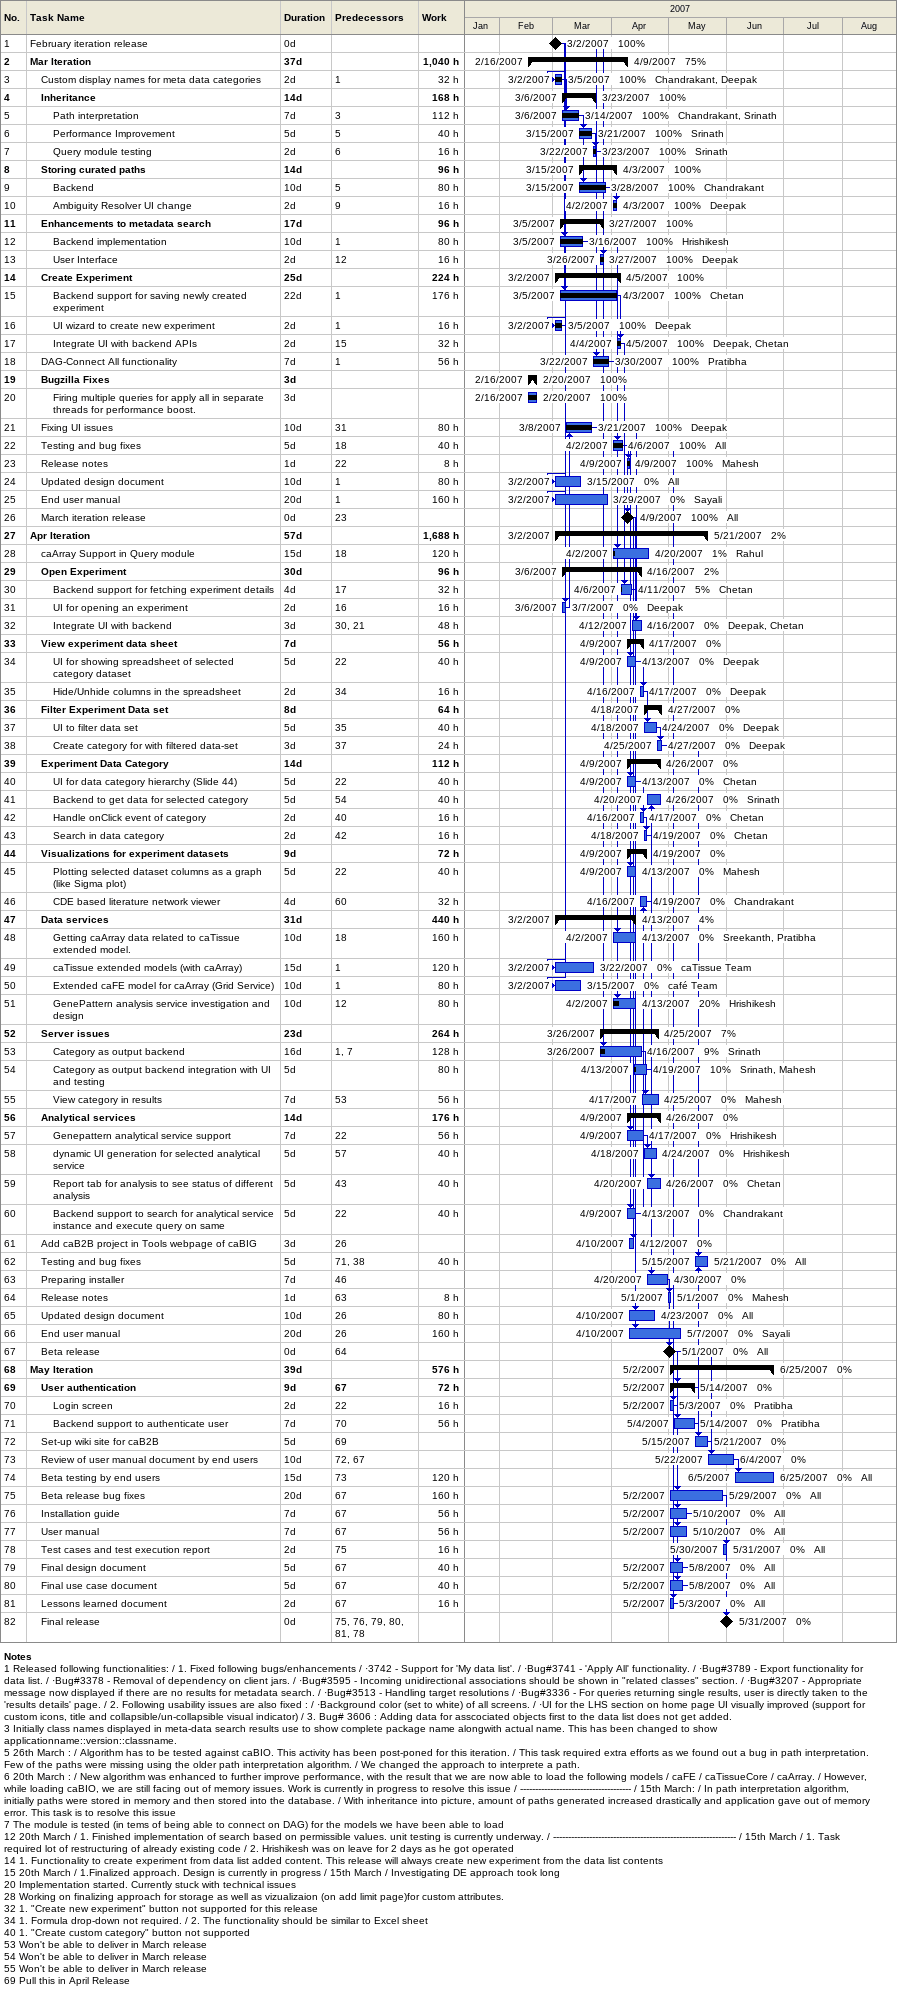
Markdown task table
| ID | Level | Task | Duration | Start | Finish | Predecessors | Resources | % complete | Work (h) |
|---|---|---|---|---|---|---|---|---|---|
| 1 | 1 | February iteration release | 0d | 2007-03-02 | 2007-03-02 |  |  | 100 |  |
| 2 | 1 | **Mar Iteration** | 37d | 2007-02-16 | 2007-04-09 |  |  | 75 | 1040 |
| 3 | 2 | Custom display names for meta data categories | 2d | 2007-03-02 | 2007-03-05 | 1 | Chandrakant, Deepak | 100 | 32 |
| 4 | 2 | **Inheritance** | 14d | 2007-03-06 | 2007-03-23 |  |  | 100 | 168 |
| 5 | 3 | Path interpretation | 7d | 2007-03-06 | 2007-03-14 | 3 | Chandrakant, Srinath | 100 | 112 |
| 6 | 3 | Performance Improvement | 5d | 2007-03-15 | 2007-03-21 | 5 | Srinath | 100 | 40 |
| 7 | 3 | Query module testing | 2d | 2007-03-22 | 2007-03-23 | 6 | Srinath | 100 | 16 |
| 8 | 2 | **Storing curated paths** | 14d | 2007-03-15 | 2007-04-03 |  |  | 100 | 96 |
| 9 | 3 | Backend | 10d | 2007-03-15 | 2007-03-28 | 5 | Chandrakant | 100 | 80 |
| 10 | 3 | Ambiguity Resolver UI change | 2d | 2007-04-02 | 2007-04-03 | 9 | Deepak | 100 | 16 |
| 11 | 2 | **Enhancements to metadata search** | 17d | 2007-03-05 | 2007-03-27 |  |  | 100 | 96 |
| 12 | 3 | Backend implementation | 10d | 2007-03-05 | 2007-03-16 | 1 | Hrishikesh | 100 | 80 |
| 13 | 3 | User Interface | 2d | 2007-03-26 | 2007-03-27 | 12 | Deepak | 100 | 16 |
| 14 | 2 | **Create Experiment** | 25d | 2007-03-02 | 2007-04-05 |  |  | 100 | 224 |
| 15 | 3 | Backend support for saving newly created experiment | 22d | 2007-03-05 | 2007-04-03 | 1 | Chetan | 100 | 176 |
| 16 | 3 | UI wizard to create new experiment | 2d | 2007-03-02 | 2007-03-05 | 1 | Deepak | 100 | 16 |
| 17 | 3 | Integrate UI with backend APIs | 2d | 2007-04-04 | 2007-04-05 | 15 | Deepak, Chetan | 100 | 32 |
| 18 | 2 | DAG-Connect All functionality | 7d | 2007-03-22 | 2007-03-30 | 1 | Pratibha | 100 | 56 |
| 19 | 2 | **Bugzilla Fixes** | 3d | 2007-02-16 | 2007-02-20 |  |  | 100 |  |
| 20 | 3 | Firing multiple queries for apply all in separate threads for performance boost. | 3d | 2007-02-16 | 2007-02-20 |  |  | 100 |  |
| 21 | 2 | Fixing UI issues | 10d | 2007-03-08 | 2007-03-21 | 31 | Deepak | 100 | 80 |
| 22 | 2 | Testing and bug fixes | 5d | 2007-04-02 | 2007-04-06 | 18 | All | 100 | 40 |
| 23 | 2 | Release notes | 1d | 2007-04-09 | 2007-04-09 | 22 | Mahesh | 100 | 8 |
| 24 | 2 | Updated design document | 10d | 2007-03-02 | 2007-03-15 | 1 | All | 0 | 80 |
| 25 | 2 | End user manual | 20d | 2007-03-02 | 2007-03-29 | 1 | Sayali | 0 | 160 |
| 26 | 2 | March iteration release | 0d | 2007-04-09 | 2007-04-09 | 23 | All | 100 |  |
| 27 | 1 | **Apr Iteration** | 57d | 2007-03-02 | 2007-05-21 |  |  | 2 | 1688 |
| 28 | 2 | caArray Support in Query module | 15d | 2007-04-02 | 2007-04-20 | 18 | Rahul | 1 | 120 |
| 29 | 2 | **Open Experiment** | 30d | 2007-03-06 | 2007-04-16 |  |  | 2 | 96 |
| 30 | 3 | Backend support for fetching experiment details | 4d | 2007-04-06 | 2007-04-11 | 17 | Chetan | 5 | 32 |
| 31 | 3 | UI for opening an experiment | 2d | 2007-03-06 | 2007-03-07 | 16 | Deepak | 0 | 16 |
| 32 | 3 | Integrate UI with backend | 3d | 2007-04-12 | 2007-04-16 | 30, 21 | Deepak, Chetan | 0 | 48 |
| 33 | 2 | **View experiment data sheet** | 7d | 2007-04-09 | 2007-04-17 |  |  | 0 | 56 |
| 34 | 3 | UI for showing spreadsheet of selected category dataset | 5d | 2007-04-09 | 2007-04-13 | 22 | Deepak | 0 | 40 |
| 35 | 3 | Hide/Unhide columns in the spreadsheet | 2d | 2007-04-16 | 2007-04-17 | 34 | Deepak | 0 | 16 |
| 36 | 2 | **Filter Experiment Data set** | 8d | 2007-04-18 | 2007-04-27 |  |  | 0 | 64 |
| 37 | 3 | UI to filter data set | 5d | 2007-04-18 | 2007-04-24 | 35 | Deepak | 0 | 40 |
| 38 | 3 | Create category for with filtered data-set | 3d | 2007-04-25 | 2007-04-27 | 37 | Deepak | 0 | 24 |
| 39 | 2 | **Experiment Data Category** | 14d | 2007-04-09 | 2007-04-26 |  |  | 0 | 112 |
| 40 | 3 | UI for data category hierarchy (Slide 44) | 5d | 2007-04-09 | 2007-04-13 | 22 | Chetan | 0 | 40 |
| 41 | 3 | Backend to get data for selected category | 5d | 2007-04-20 | 2007-04-26 | 54 | Srinath | 0 | 40 |
| 42 | 3 | Handle onClick event of category | 2d | 2007-04-16 | 2007-04-17 | 40 | Chetan | 0 | 16 |
| 43 | 3 | Search in data category | 2d | 2007-04-18 | 2007-04-19 | 42 | Chetan | 0 | 16 |
| 44 | 2 | **Visualizations for experiment datasets** | 9d | 2007-04-09 | 2007-04-19 |  |  | 0 | 72 |
| 45 | 3 | Plotting selected dataset columns as a graph (like Sigma plot) | 5d | 2007-04-09 | 2007-04-13 | 22 | Mahesh | 0 | 40 |
| 46 | 3 | CDE based literature network viewer | 4d | 2007-04-16 | 2007-04-19 | 60 | Chandrakant | 0 | 32 |
| 47 | 2 | **Data services** | 31d | 2007-03-02 | 2007-04-13 |  |  | 4 | 440 |
| 48 | 3 | Getting caArray data related to caTissue extended model. | 10d | 2007-04-02 | 2007-04-13 | 18 | Sreekanth, Pratibha | 0 | 160 |
| 49 | 3 | caTissue extended models (with caArray) | 15d | 2007-03-02 | 2007-03-22 | 1 | caTissue Team | 0 | 120 |
| 50 | 3 | Extended caFE model for caArray (Grid Service) | 10d | 2007-03-02 | 2007-03-15 | 1 | café Team | 0 | 80 |
| 51 | 3 | GenePattern analysis service investigation and design | 10d | 2007-04-02 | 2007-04-13 | 12 | Hrishikesh | 20 | 80 |
| 52 | 2 | **Server issues** | 23d | 2007-03-26 | 2007-04-25 |  |  | 7 | 264 |
| 53 | 3 | Category as output backend | 16d | 2007-03-26 | 2007-04-16 | 1, 7 | Srinath | 9 | 128 |
| 54 | 3 | Category as output backend integration with UI and testing | 5d | 2007-04-13 | 2007-04-19 |  | Srinath, Mahesh | 10 | 80 |
| 55 | 3 | View category in results | 7d | 2007-04-17 | 2007-04-25 | 53 | Mahesh | 0 | 56 |
| 56 | 2 | **Analytical services** | 14d | 2007-04-09 | 2007-04-26 |  |  | 0 | 176 |
| 57 | 3 | Genepattern analytical service support | 7d | 2007-04-09 | 2007-04-17 | 22 | Hrishikesh | 0 | 56 |
| 58 | 3 | dynamic UI generation for selected analytical service | 5d | 2007-04-18 | 2007-04-24 | 57 | Hrishikesh | 0 | 40 |
| 59 | 3 | Report tab for analysis to see status of different analysis | 5d | 2007-04-20 | 2007-04-26 | 43 | Chetan | 0 | 40 |
| 60 | 3 | Backend support to search for analytical service instance and execute query on same | 5d | 2007-04-09 | 2007-04-13 | 22 | Chandrakant | 0 | 40 |
| 61 | 2 | Add caB2B project in Tools webpage of caBIG | 3d | 2007-04-10 | 2007-04-12 | 26 |  | 0 |  |
| 62 | 2 | Testing and bug fixes | 5d | 2007-05-15 | 2007-05-21 | 71, 38 | All | 0 | 40 |
| 63 | 2 | Preparing installer | 7d | 2007-04-20 | 2007-04-30 | 46 |  | 0 |  |
| 64 | 2 | Release notes | 1d | 2007-05-01 | 2007-05-01 | 63 | Mahesh | 0 | 8 |
| 65 | 2 | Updated design document | 10d | 2007-04-10 | 2007-04-23 | 26 | All | 0 | 80 |
| 66 | 2 | End user manual | 20d | 2007-04-10 | 2007-05-07 | 26 | Sayali | 0 | 160 |
| 67 | 2 | Beta release | 0d | 2007-05-01 | 2007-05-01 | 64 | All | 0 |  |
| 68 | 1 | **May Iteration** | 39d | 2007-05-02 | 2007-06-25 |  |  | 0 | 576 |
| 69 | 2 | **User authentication** | 9d | 2007-05-02 | 2007-05-14 | 67 |  | 0 | 72 |
| 70 | 3 | Login screen | 2d | 2007-05-02 | 2007-05-03 | 22 | Pratibha | 0 | 16 |
| 71 | 3 | Backend support to authenticate user | 7d | 2007-05-04 | 2007-05-14 | 70 | Pratibha | 0 | 56 |
| 72 | 2 | Set-up wiki site for caB2B | 5d | 2007-05-15 | 2007-05-21 | 69 |  | 0 |  |
| 73 | 2 | Review of user manual document by end users | 10d | 2007-05-22 | 2007-06-04 | 72, 67 |  | 0 |  |
| 74 | 2 | Beta testing by end users | 15d | 2007-06-05 | 2007-06-25 | 73 | All | 0 | 120 |
| 75 | 2 | Beta release bug fixes | 20d | 2007-05-02 | 2007-05-29 | 67 | All | 0 | 160 |
| 76 | 2 | Installation guide | 7d | 2007-05-02 | 2007-05-10 | 67 | All | 0 | 56 |
| 77 | 2 | User manual | 7d | 2007-05-02 | 2007-05-10 | 67 | All | 0 | 56 |
| 78 | 2 | Test cases and test execution report | 2d | 2007-05-30 | 2007-05-31 | 75 | All | 0 | 16 |
| 79 | 2 | Final design document | 5d | 2007-05-02 | 2007-05-08 | 67 | All | 0 | 40 |
| 80 | 2 | Final use case document | 5d | 2007-05-02 | 2007-05-08 | 67 | All | 0 | 40 |
| 81 | 2 | Lessons learned document | 2d | 2007-05-02 | 2007-05-03 | 67 | All | 0 | 16 |
| 82 | 2 | Final release | 0d | 2007-05-31 | 2007-05-31 | 75, 76, 79, 80, 81, 78 |  | 0 |  |

Notes
- 1: Released following functionalities: / 1. Fixed following bugs/enhancements / ·3742 - Support for 'My data list'. / ·Bug#3741 - 'Apply All' functionality. / ·Bug#3789 - Export functionality for data list. / ·Bug#3378 - Removal of dependency on client jars. / ·Bug#3595 - Incoming unidirectional associations should be shown in "related classes" section. / ·Bug#3207 - Appropriate message now displayed if there are no results for metadata search. / ·Bug#3513 - Handling target resolutions / ·Bug#3336 - For queries returning single results, user is directly taken to the 'results details' page. / 2. Following usability issues are also fixed : / ·Background color (set to white) of all screens. / ·UI for the LHS section on home page UI visually improved (support for custom icons, title and collapsible/un-collapsible visual indicator) / 3. Bug# 3606 : Adding data for asscociated objects first to the data list does not get added.
- 3: Initially class names displayed in meta-data search results use to show complete package name alongwith actual name. This has been changed to show applicationname::version::classname.
- 5: 26th March : / Algorithm has to be tested against caBIO. This activity has been post-poned for this iteration. / This task required extra efforts as we found out a bug in path interpretation. Few of the paths were missing using the older path interpretation algorithm. / We changed the approach to interprete a path.
- 6: 20th March : / New algorithm was enhanced to further improve performance, with the result that we are now able to load the following models / caFE / caTissueCore / caArray. / However, while loading caBIO, we are still facing out of memory issues. Work is currently in progress to resolve this issue / ------------------------------------- / 15th March: / In path interpretation algorithm, initially paths were stored in memory and then stored into the database. / With inheritance into picture, amount of paths generated increased drastically and application gave out of memory error. This task is to resolve this issue
- 7: The module is tested (in tems of being able to connect on DAG) for the models we have been able to load
- 12: 20th March / 1. Finished implementation of search based on permissible values. unit testing is currently underway. / ------------------------------------------------------------- / 15th March / 1. Task required lot of restructuring of already existing code / 2. Hrishikesh was on leave for 2 days as he got operated
- 14: 1. Functionality to create experiment from data list added content. This release will always create new experiment from the data list contents
- 15: 20th March / 1.Finalized approach. Design is currently in progress / 15th March / Investigating DE approach took long
- 20: Implementation started. Currently stuck with technical issues
- 28: Working on finalizing approach for storage as well as vizualizaion (on add limit page)for custom attributes.
- 32: 1. "Create new experiment" button not supported for this release
- 34: 1. Formula drop-down not required. / 2. The functionality should be similar to Excel sheet
- 40: 1. "Create custom category" button not supported
- 53: Won't be able to deliver in March release
- 54: Won't be able to deliver in March release
- 55: Won't be able to deliver in March release
- 69: Pull this in April Release
